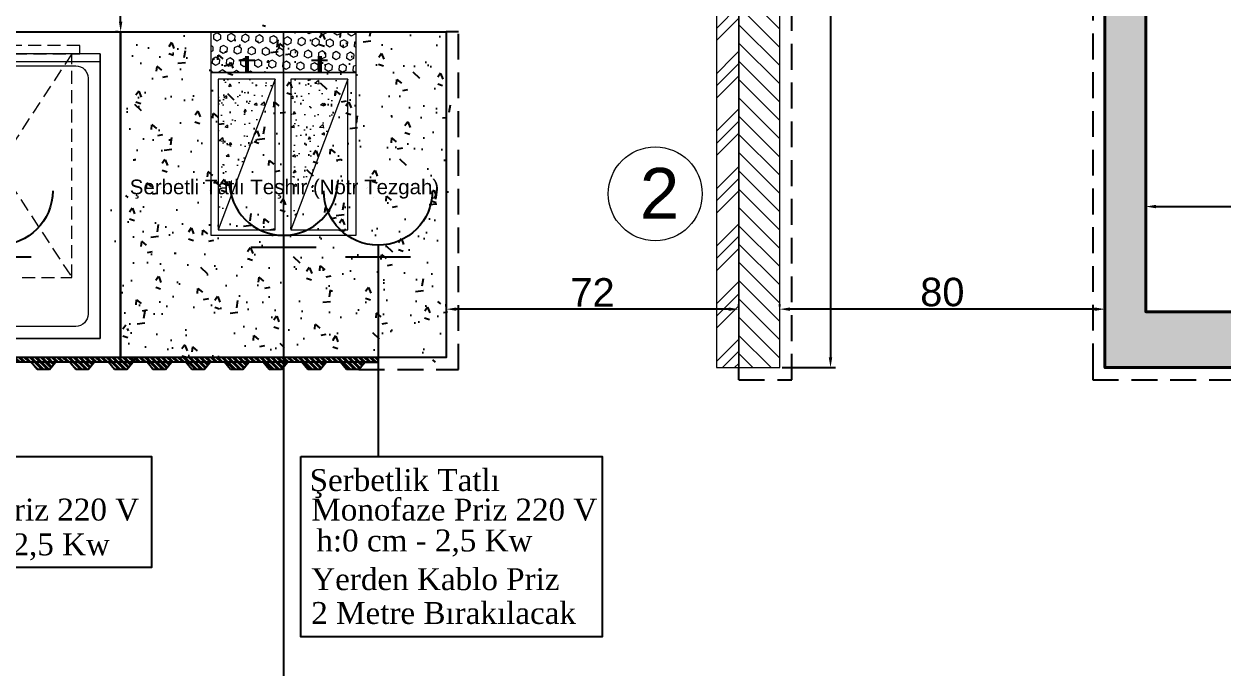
# Model space of a CAD drawing. Header units: millimetres. Extents: x 1287 to 21021, y -1522 to 4173.
# Drawn here: x 7423.9 to 7718.5, y 1875.2 to 2033.4 of the extents above; entities that cross this region are included whole.
import ezdxf
from ezdxf.enums import TextEntityAlignment as Align

# ---------------------------------------------------------------- set-up
doc = ezdxf.new("R2010")
doc.units = ezdxf.units.MM
doc.linetypes.add('DASHED2', pattern=[9.524999999999999, 6.35, -3.175])
doc.linetypes.add('HIDDEN2', pattern=[4.762499999999999, 3.175, -1.5875])
for name, color, linetype, lineweight in [('ALÇIPAN', 40, 'Continuous', 20), ('APLİK', 221, 'Continuous', 20), ('DOĞRAMA', 4, 'Continuous', 25), ('DUVAR', 7, 'Continuous', 40), ('ENDÜSTRİYEL MUTFAK', 253, 'Continuous', 9), ('LAMBRİ', 105, 'Continuous', 25), ('MERMER', 7, 'Continuous', 18), ('Sebe - End. Mutfak', 6, 'Continuous', 13), ('ÇERÇEVE', 2, 'Continuous', 9), ('ÖLÇÜ', 40, 'Continuous', 5)]:
    doc.layers.add(name, color=color, linetype=linetype, lineweight=lineweight)
doc.layers.add('HB-TOPRAKLI PRIZ 220V', color=3, linetype='Continuous')
doc.layers.add('YAZI', color=7, linetype='Continuous', lineweight=20, true_color=0xd27070)
doc.styles.add('Elk-Armatur-Yazi', font='')
doc.styles.get("Standard").update_dxf_attribs({"font": 'arial.ttf'})
doc.styles.add('style2', font='times.ttf', dxfattribs={"height": 11})
doc.styles.get('Elk-Armatur-Yazi').set_extended_font_data('Nina')
doc.dimstyles.new('ISO-25', dxfattribs={"dimtxt": 2.5, "dimasz": 2.5, "dimexe": 1.25, "dimexo": 0.625, "dimtad": 1, "dimtxsty": 'Standard', "dimcen": 2.5, "dimadec": 0, "dimazin": 0, "dimtfac": 1, "dimtmove": 0, "dimatfit": 3, "dimfxl": 1, "dimarcsym": 0})

# ---------------------------------------------------------------- blocks, each defined once
blk = doc.blocks.new('lambri')
at = {"layer": 'LAMBRİ'}
h = blk.add_hatch(dxfattribs=at)
h.set_pattern_fill('ANSI32', color=256, scale=0.1, angle=-1.272221872585407e-14)
h.set_pattern_definition([(44.99999999999999, (-115.6037225551117, -4964.37885233281), (-0.6735192090801865, 0.6735192090801868), []), (44.99999999999999, (-115.1547095603455, -4964.37885233281), (-0.6735192090801865, 0.6735192090801868), [])])
h.paths.add_polyline_path([(11473.26089599961, 2812.997519646899), (11337.16089599066, 2812.997519646899), (11337.16089599066, 2811.79751965882), (11340.46089598768, 2811.79751965882), (11341.96089598768, 2811.79751965882), (11344.96089598768, 2811.79751965882), (11346.46089598768, 2811.79751965882), (11473.26089599961, 2811.79751965882)])
h.paths.add_polyline_path([(11346.46089598768, 2811.79751965882), (11340.46089598768, 2811.79751965882), (11341.96089598768, 2809.997519646899), (11344.96089598768, 2809.997519646899)])
h.paths.add_polyline_path([(11355.96089598768, 2811.79751965882), (11349.96089598768, 2811.79751965882), (11351.46089598768, 2809.997519646899), (11354.46089598768, 2809.997519646899)])
h.paths.add_polyline_path([(11365.46089598768, 2811.79751965882), (11359.46089598768, 2811.79751965882), (11360.96089598768, 2809.997519646899), (11363.96089598768, 2809.997519646899)])
h.paths.add_polyline_path([(11374.96089598768, 2811.79751965882), (11368.96089598768, 2811.79751965882), (11370.46089598768, 2809.997519646899), (11373.46089598768, 2809.997519646899)])
h.paths.add_polyline_path([(11384.46089598768, 2811.79751965882), (11378.46089598768, 2811.79751965882), (11379.96089598768, 2809.997519646899), (11382.96089598768, 2809.997519646899)])
h.paths.add_polyline_path([(11393.96089598768, 2811.79751965882), (11387.96089598768, 2811.79751965882), (11389.46089598768, 2809.997519646899), (11392.46089598768, 2809.997519646899)])
h.paths.add_polyline_path([(11403.46089598768, 2811.79751965882), (11397.46089598768, 2811.79751965882), (11398.96089598768, 2809.997519646899), (11401.96089598768, 2809.997519646899)])
h.paths.add_polyline_path([(11412.96089598768, 2811.79751965882), (11406.96089598768, 2811.79751965882), (11408.46089598768, 2809.997519646899), (11411.46089598768, 2809.997519646899)])
h.paths.add_polyline_path([(11422.46089598768, 2811.79751965882), (11416.46089598768, 2811.79751965882), (11417.96089598768, 2809.997519646899), (11420.96089598768, 2809.997519646899)])
h.paths.add_polyline_path([(11431.96089598768, 2811.79751965882), (11425.96089598768, 2811.79751965882), (11427.46089598768, 2809.997519646899), (11430.46089598768, 2809.997519646899)])
h.paths.add_polyline_path([(11441.46089598768, 2811.79751965882), (11435.46089598768, 2811.79751965882), (11436.96089598768, 2809.997519646899), (11439.96089598768, 2809.997519646899)])
h.paths.add_polyline_path([(11450.96089598768, 2811.79751965882), (11444.96089598768, 2811.79751965882), (11446.46089598768, 2809.997519646899), (11449.46089598768, 2809.997519646899)])
h.paths.add_polyline_path([(11460.46089598768, 2811.79751965882), (11454.46089598768, 2811.79751965882), (11455.96089598768, 2809.997519646899), (11458.96089598768, 2809.997519646899)])
h.paths.add_polyline_path([(11668.3357152962, 2680.947886352555), (11668.3357152962, 2688.341883634344), (11660.91716140741, 2688.341883634344), (11660.91716140741, 2680.947886352555)], flags=9)
h.paths.add_polyline_path([(11654.3842662298, 2731.511017804161), (11658.98126486176, 2731.511017804161), (11658.98126486176, 2738.929571692959), (11654.3842662298, 2738.929571692959)], flags=9)
h.paths.add_polyline_path([(11645.77900232607, 2585.820825343148), (11697.12143518263, 2585.384862487332), (11697.23901787632, 2599.232330565468), (11645.89658501976, 2599.668293391482)], flags=9)
h.paths.add_polyline_path([(11646.2626091116, 2597.00999540569), (11668.92460251086, 2596.817566131369), (11669.04218520456, 2610.665034179703), (11646.3801918053, 2610.857463454024)], flags=9)
h.paths.add_polyline_path([(11729.65351496869, 2597.77809235932), (11807.09574362868, 2597.120508884207), (11807.21332632237, 2610.967976932541), (11729.77109766238, 2611.625560407654)], flags=9)
h.paths.add_polyline_path([(11423.34784646564, 2777.436441634909), (11451.23071576887, 2777.199680452362), (11451.34829846256, 2791.047148500696), (11423.46542915934, 2791.283909683243)], flags=9)
h.paths.add_polyline_path([(11323.23218310111, 2893.963964169041), (11503.06562730902, 2892.436948483006), (11503.188109281, 2906.861394380347), (11323.35466507309, 2908.388410066382)], flags=9)
h.paths.add_polyline_path([(11965.58708952599, 2476.662376647011), (12022.80818827682, 2476.662376647011), (12022.80818827682, 2490.821814422623), (11965.58708952599, 2490.821814422623)], flags=9)
h.paths.add_polyline_path([(11977.03555111819, 2491.860517745034), (12013.04931216174, 2491.860517745034), (12013.04931216174, 2503.919904087797), (11977.03555111819, 2503.919904087797)], flags=9)
h.paths.add_polyline_path([(11396.11445790761, 2473.402067815081), (11416.36682167881, 2473.402067815081), (11416.36682167881, 2477.536875550762), (11396.11445790761, 2477.536875550762)], flags=9)
h.paths.add_polyline_path([(11396.49808186525, 2500.267648522869), (11427.42121419542, 2500.267648522869), (11427.42121419542, 2504.385883872525), (11396.49808186525, 2504.385883872525)], flags=9)
h.paths.add_polyline_path([(11396.17676191264, 2506.003652964846), (11420.20210321479, 2506.003652964846), (11420.20210321479, 2512.082952772394), (11396.17676191264, 2512.082952772394)], flags=9)
h.paths.add_polyline_path([(11318.8371999883, 2470.166276429907), (11349.76033231848, 2470.166276429907), (11349.76033231848, 2474.284511779562), (11318.8371999883, 2474.284511779562)], flags=9)
h.paths.add_polyline_path([(11318.51588003569, 2475.902280901686), (11342.54122133785, 2475.902280901686), (11342.54122133785, 2481.981580709235), (11318.51588003569, 2481.981580709235)], flags=9)
h.paths.add_polyline_path([(11242.52972901099, 2496.008171861187), (11286.46401763194, 2496.008171861187), (11286.46401763194, 2502.087471698538), (11242.52972901099, 2502.087471698538)], flags=9)
h.paths.add_polyline_path([(11243.38366247945, 2502.450375919358), (11284.38832335406, 2502.450375919358), (11284.38832335406, 2508.502055113331), (11243.38366247945, 2508.502055113331)], flags=9)
h.paths.add_polyline_path([(11243.57562582427, 2509.615471725479), (11275.1883531236, 2509.615471725479), (11275.1883531236, 2514.548515563027), (11243.57562582427, 2514.548515563027)], flags=9)
h.paths.add_polyline_path([(11333.47125800186, 2508.919883643404), (11343.31532925599, 2508.919883643404), (11343.31532925599, 2515.711295430676), (11333.47125800186, 2515.711295430676)], flags=25)
h.paths.add_polyline_path([(11333.47125800186, 2508.919883643404), (11343.31532925599, 2508.919883643404), (11343.31532925599, 2515.711295430676), (11333.47125800186, 2515.711295430676)], flags=25)
h.paths.add_polyline_path([(11293.0805834406, 2491.611530249134), (11307.87419079476, 2491.611530249134), (11307.87419079476, 2497.63835087897), (11293.0805834406, 2497.63835087897)], flags=9)
h.paths.add_polyline_path([(11293.40972922974, 2498.790928845421), (11307.96119576925, 2498.790928845421), (11307.96119576925, 2502.842874710575), (11293.40972922974, 2502.842874710575)], flags=9)
h.paths.add_polyline_path([(11444.70192088419, 2511.790290360466), (11454.05886832112, 2511.790290360466), (11454.05886832112, 2515.9803393531), (11444.70192088419, 2515.9803393531)], flags=9)
h.paths.add_polyline_path([(11369.31134137743, 2473.705243562476), (11382.26357366377, 2473.705243562476), (11382.26357366377, 2478.621715013996), (11369.31134137743, 2478.621715013996)], flags=9)
h.paths.add_polyline_path([(11369.43241179221, 2503.203407411591), (11382.56417814129, 2503.203407411591), (11382.56417814129, 2507.393456404225), (11369.43241179221, 2507.393456404225)], flags=9)
h.paths.add_polyline_path([(11293.88088792794, 2506.833840106741), (11310.99186581605, 2506.833840106741), (11310.99186581605, 2511.023889099375), (11293.88088792794, 2511.023889099375)], flags=9)
h.paths.add_polyline_path([(11293.56601278716, 2472.333286767021), (11306.9058545255, 2472.333286767021), (11306.9058545255, 2478.41258657457), (11293.56601278716, 2478.41258657457)], flags=9)
h.paths.add_polyline_path([(11293.90390511089, 2512.977925573603), (11308.45537165039, 2512.977925573603), (11308.45537165039, 2517.029871408955), (11293.90390511089, 2517.029871408955)], flags=9)
h.paths.add_polyline_path([(11218.32936406367, 2473.128220145718), (11238.58356921607, 2473.128220145718), (11238.58356921607, 2477.318269138352), (11218.32936406367, 2477.318269138352)], flags=9)
h.paths.add_polyline_path([(11218.35238126152, 2503.522459422366), (11239.19030229979, 2503.522459422366), (11239.19030229979, 2507.57440528752), (11218.35238126152, 2507.57440528752)], flags=9)
h.paths.add_polyline_path([(11563.66293759876, 2870.483273153321), (11581.28648780518, 2870.333626692311), (11581.3335208767, 2875.872613911644), (11563.70997067028, 2876.022260372654)], flags=9)
h.paths.add_polyline_path([(11330.23702971869, 2927.2958126712), (11639.93937102192, 2924.666044120804), (11640.28931951755, 2965.878746663348), (11330.58697821432, 2968.508515213744)], flags=9)
h.paths.add_polyline_path([(11723.73760642343, 2585.102913026825), (11815.25190621846, 2584.325839703099), (11815.36948891216, 2598.173307781235), (11723.85518911713, 2598.950381104962)], flags=9)
h.paths.add_polyline_path([(11575.87255785101, 2611.255056952254), (11622.02161722117, 2610.863192473666), (11622.13919991487, 2624.710660522), (11575.99014054471, 2625.102525000588)], flags=9)
h.paths.add_polyline_path([(11352.22950373822, 2595.661529605404), (11541.29488432639, 2594.056122993246), (11541.41246703499, 2607.903591041581), (11352.34708643192, 2609.508997683541)], flags=9)
at = {"layer": 'APLİK'}
blk.add_line((11388.20147895174, 2812.988687937275), (11386.70150493936, 2812.997519646899), dxfattribs=at)
at = {"layer": 'LAMBRİ'}
for p, q in [((11337.16089599066, 2812.997519646899), (11473.26089599961, 2812.997519646899)), ((11337.16089599066, 2811.79751965882), (11337.16089599066, 2812.997519646899)), ((11337.16089599066, 2811.79751965882), (11473.26089599961, 2811.79751965882)), ((11340.46089598768, 2811.79751965882), (11337.16089599066, 2811.79751965882)), ((11341.96089598768, 2811.79751965882), (11340.46089598768, 2811.79751965882)), ((11341.96089598768, 2809.997519646899), (11340.46089598768, 2811.79751965882)), ((11341.96089598768, 2811.79751965882), (11344.96089598768, 2811.79751965882)), ((11341.96089598768, 2809.997519646899), (11344.96089598768, 2809.997519646899)), ((11344.96089598768, 2811.79751965882), (11346.46089598768, 2811.79751965882)), ((11344.96089598768, 2809.997519646899), (11346.46089598768, 2811.79751965882)), ((11351.46089598768, 2811.79751965882), (11349.96089598768, 2811.79751965882)), ((11351.46089598768, 2809.997519646899), (11349.96089598768, 2811.79751965882)), ((11351.46089598768, 2811.79751965882), (11354.46089598768, 2811.79751965882)), ((11351.46089598768, 2809.997519646899), (11354.46089598768, 2809.997519646899)), ((11354.46089598768, 2811.79751965882), (11355.96089598768, 2811.79751965882)), ((11354.46089598768, 2809.997519646899), (11355.96089598768, 2811.79751965882)), ((11360.96089598768, 2811.79751965882), (11359.46089598768, 2811.79751965882)), ((11360.96089598768, 2809.997519646899), (11359.46089598768, 2811.79751965882)), ((11360.96089598768, 2811.79751965882), (11363.96089598768, 2811.79751965882)), ((11360.96089598768, 2809.997519646899), (11363.96089598768, 2809.997519646899)), ((11363.96089598768, 2811.79751965882), (11365.46089598768, 2811.79751965882)), ((11363.96089598768, 2809.997519646899), (11365.46089598768, 2811.79751965882)), ((11370.46089598768, 2811.79751965882), (11368.96089598768, 2811.79751965882)), ((11370.46089598768, 2809.997519646899), (11368.96089598768, 2811.79751965882)), ((11370.46089598768, 2811.79751965882), (11373.46089598768, 2811.79751965882)), ((11370.46089598768, 2809.997519646899), (11373.46089598768, 2809.997519646899)), ((11373.46089598768, 2811.79751965882), (11374.96089598768, 2811.79751965882)), ((11373.46089598768, 2809.997519646899), (11374.96089598768, 2811.79751965882)), ((11379.96089598768, 2811.79751965882), (11378.46089598768, 2811.79751965882)), ((11379.96089598768, 2809.997519646899), (11378.46089598768, 2811.79751965882)), ((11379.96089598768, 2811.79751965882), (11382.96089598768, 2811.79751965882)), ((11379.96089598768, 2809.997519646899), (11382.96089598768, 2809.997519646899)), ((11382.96089598768, 2811.79751965882), (11384.46089598768, 2811.79751965882)), ((11382.96089598768, 2809.997519646899), (11384.46089598768, 2811.79751965882)), ((11389.46089598768, 2811.79751965882), (11387.96089598768, 2811.79751965882)), ((11389.46089598768, 2809.997519646899), (11387.96089598768, 2811.79751965882)), ((11389.46089598768, 2811.79751965882), (11392.46089598768, 2811.79751965882)), ((11389.46089598768, 2809.997519646899), (11392.46089598768, 2809.997519646899)), ((11392.46089598768, 2811.79751965882), (11393.96089598768, 2811.79751965882)), ((11392.46089598768, 2809.997519646899), (11393.96089598768, 2811.79751965882)), ((11398.96089598768, 2811.79751965882), (11397.46089598768, 2811.79751965882)), ((11398.96089598768, 2809.997519646899), (11397.46089598768, 2811.79751965882)), ((11398.96089598768, 2811.79751965882), (11401.96089598768, 2811.79751965882)), ((11398.96089598768, 2809.997519646899), (11401.96089598768, 2809.997519646899)), ((11401.96089598768, 2811.79751965882), (11403.46089598768, 2811.79751965882)), ((11401.96089598768, 2809.997519646899), (11403.46089598768, 2811.79751965882)), ((11408.46089598768, 2811.79751965882), (11406.96089598768, 2811.79751965882)), ((11408.46089598768, 2809.997519646899), (11406.96089598768, 2811.79751965882)), ((11408.46089598768, 2811.79751965882), (11411.46089598768, 2811.79751965882)), ((11408.46089598768, 2809.997519646899), (11411.46089598768, 2809.997519646899)), ((11411.46089598768, 2811.79751965882), (11412.96089598768, 2811.79751965882)), ((11411.46089598768, 2809.997519646899), (11412.96089598768, 2811.79751965882)), ((11417.96089598768, 2811.79751965882), (11416.46089598768, 2811.79751965882)), ((11417.96089598768, 2809.997519646899), (11416.46089598768, 2811.79751965882)), ((11417.96089598768, 2811.79751965882), (11420.96089598768, 2811.79751965882)), ((11417.96089598768, 2809.997519646899), (11420.96089598768, 2809.997519646899)), ((11420.96089598768, 2811.79751965882), (11422.46089598768, 2811.79751965882)), ((11420.96089598768, 2809.997519646899), (11422.46089598768, 2811.79751965882))]:
    blk.add_line(p, q, dxfattribs=at)
blk = doc.blocks.new('A$C2b49d9af')
at = {"color": 0, "linetype": 'HIDDEN2'}
for p, q in [((2.000005199608495, 42.99999943204421), (57.00000519960849, 6.999999432044206)), ((2.000005199608495, 6.999999432044206), (57.00000519960849, 42.99999943204421))]:
    blk.add_line(p, q, dxfattribs=at)
for points in [[(2.000005199608495, 44.99999943204421), (2.000005199608495, 4.999999432044206), (5.199608494876884e-06, 4.999999432044206), (5.199608494876884e-06, 44.99999943204421)], [(57.00000519960849, 42.99999943204421), (57.00000519960849, 6.999999432044206), (2.000005199608495, 6.999999432044206), (2.000005199608495, 42.99999943204421)]]:
    blk.add_lwpolyline(points, close=True, dxfattribs=at)
at = {"layer": 'ENDÜSTRİYEL MUTFAK', "color": 0}
for p, q in [((2.000005186750059, 49.99999943426701), (72.00000518675006, 49.99999943426701)), ((72.00000518675006, 49.99999943426701), (2.000005186750059, 49.99999943426701)), ((2.00161969776309, -5.657329893438146e-07), (2.00161969776309, 49.99999943426701)), ((2.00161969776309, 49.99999943426701), (72.00000518675006, 49.99999943426701)), ((4.000005186750059, -5.657329893438146e-07), (4.000005186750059, 49.99999943426701)), ((72.00000518675006, 49.99999943426701), (72.00000518675006, -5.657329893438146e-07)), ((72.00000518675006, -5.657329893438146e-07), (72.00000518675006, 49.99999943426701)), ((72.00000518675006, 49.99999943426701), (72.00000518675006, -5.657329893438146e-07)), ((66.00000518675006, 46.99999943426701), (8.000005186750059, 46.99999943426701)), ((5.000005186750059, 43.99999943426701), (5.000005186750059, 5.999999434267011)), ((69.00000518675006, 5.999999434267011), (69.00000518675006, 43.99999943426701)), ((8.000005186750059, 2.999999434267011), (66.00000518675006, 2.999999434267011)), ((72.00000518675006, -5.657329893438146e-07), (2.000005186750059, -5.657329893438146e-07)), ((2.000005186750059, -5.657329893438146e-07), (72.00000518675006, -5.657329893438146e-07)), ((72.00000518675006, -5.657329893438146e-07), (2.00161969776309, -5.657329893438146e-07)), ((2.00161969776309, -5.657329893438146e-07), (72.00161969776309, -5.657329893438146e-07))]:
    blk.add_line(p, q, dxfattribs=at)
for centre, start, end in [((8.000005186750059, 43.99999943426701), 90, 180), ((66.00000518675006, 43.99999943426701), 0, 90), ((8.000005186750059, 5.999999434267011), 180, 270), ((66.00000518675006, 5.999999434267011), 270, 0)]:
    blk.add_arc(centre, 3.000000000000001, start, end, dxfattribs=at)
blk = doc.blocks.new('*D193')
at = {"layer": 'Defpoints', "color": 0, "transparency": 16777216}
for p in [(7844.488310790877, 1988.54960582378), (7699.488398394804, 1962.703845251795), (7844.488310790877, 1962.703845251795)]:
    blk.add_point(p, dxfattribs=at)
at = {"layer": 'ÖLÇÜ', "color": 0, "lineweight": -2, "transparency": 16777216}
for p, q in [((7699.488398394804, 1963.328845251795), (7699.488398394804, 1989.79960582378)), ((7701.988398394804, 1988.54960582378), (7841.988310790877, 1988.54960582378)), ((7844.488310790877, 1963.328845251795), (7844.488310790877, 1989.79960582378))]:
    blk.add_line(p, q, dxfattribs=at)
at = {"layer": 'ÖLÇÜ', "color": 0, "transparency": 16777216}
for points in [[(7701.988398394804, 1988.966272490447), (7701.988398394804, 1988.132939157114), (7699.488398394804, 1988.54960582378)], [(7841.988310790877, 1988.966272490447), (7841.988310790877, 1988.132939157114), (7844.488310790877, 1988.54960582378)]]:
    blk.add_solid(points, dxfattribs=at)
at = {"layer": 'ÖLÇÜ', "color": 0, "lineweight": 0, "transparency": 16777216, "insert": (7771.988354592841, 1992.722354800588), "char_height": 7, "attachment_point": 5}
blk.add_mtext('145', dxfattribs=at)
blk = doc.blocks.new('*D196')
at = {"layer": 'Defpoints', "color": 0, "transparency": 16777216}
for p in [(7609.591773352842, 1963.332652348495), (7609.591773352842, 1963.332652348495), (7689.488310790877, 1963.332652348495)]:
    blk.add_point(p, dxfattribs=at)
at = {"layer": 'ÖLÇÜ', "color": 0, "lineweight": -2, "transparency": 16777216}
for p, q in [((7609.591773352842, 1963.957652348495), (7609.591773352842, 1964.582652348495)), ((7686.988310790877, 1963.332652348495), (7612.091773352842, 1963.332652348495)), ((7689.488310790877, 1963.957652348495), (7689.488310790877, 1964.582652348495))]:
    blk.add_line(p, q, dxfattribs=at)
at = {"layer": 'ÖLÇÜ', "color": 0, "transparency": 16777216}
for points in [[(7612.091773352842, 1963.749319015162), (7612.091773352842, 1962.915985681828), (7609.591773352842, 1963.332652348495)], [(7686.988310790877, 1963.749319015162), (7686.988310790877, 1962.915985681828), (7689.488310790877, 1963.332652348495)]]:
    blk.add_solid(points, dxfattribs=at)
at = {"layer": 'ÖLÇÜ', "color": 0, "lineweight": 0, "transparency": 16777216, "insert": (7649.54004207186, 1967.505401325303), "char_height": 7, "attachment_point": 5}
blk.add_mtext('80', dxfattribs=at)
blk = doc.blocks.new('*D197')
at = {"layer": 'Defpoints', "color": 0, "transparency": 16777216}
for p in [(7527.689092794102, 1963.332652361878), (7527.689092794102, 1963.332652361878), (7599.540042705159, 1963.332652348495)]:
    blk.add_point(p, dxfattribs=at)
at = {"layer": 'ÖLÇÜ', "color": 0, "lineweight": -2, "transparency": 16777216}
for p, q in [((7527.689092794219, 1963.957652361878), (7527.689092794335, 1964.582652361878)), ((7597.040042705159, 1963.33265234896), (7530.189092794102, 1963.332652361412)), ((7599.540042705275, 1963.957652348495), (7599.540042705392, 1964.582652348495))]:
    blk.add_line(p, q, dxfattribs=at)
at = {"layer": 'ÖLÇÜ', "color": 0, "transparency": 16777216}
for points in [[(7530.18909279418, 1963.749319028079), (7530.189092794025, 1962.915985694746), (7527.689092794102, 1963.332652361878)], [(7597.040042705237, 1963.749319015627), (7597.040042705082, 1962.915985682294), (7599.540042705159, 1963.332652348495)]]:
    blk.add_solid(points, dxfattribs=at)
at = {"layer": 'ÖLÇÜ', "color": 0, "lineweight": 0, "transparency": 16777216, "insert": (7563.614567750399, 1967.457652355186), "char_height": 7, "attachment_point": 5, "rotation": 359.9999999893279}
blk.add_mtext('72', dxfattribs=at)
blk = doc.blocks.new('*D198')
at = {"layer": 'Defpoints', "color": 0, "transparency": 16777216}
for p in [(7609.591773352842, 2173.807137902063), (7609.591773352842, 1948.974619392749), (7622.067815254195, 1948.974619392749)]:
    blk.add_point(p, dxfattribs=at)
at = {"layer": 'ÖLÇÜ', "color": 0, "lineweight": -2, "transparency": 16777216}
for p, q in [((7610.216773352842, 2173.807137902063), (7623.317815254196, 2173.807137902063)), ((7622.067815254196, 2171.307137902063), (7622.067815254195, 1951.474619392749)), ((7610.216773352842, 1948.974619392749), (7623.317815254195, 1948.974619392749))]:
    blk.add_line(p, q, dxfattribs=at)
at = {"layer": 'ÖLÇÜ', "color": 0, "transparency": 16777216}
for points in [[(7621.651148587529, 2171.307137902063), (7622.484481920863, 2171.307137902063), (7622.067815254196, 2173.807137902063)], [(7621.651148587528, 1951.474619392749), (7622.484481920862, 1951.474619392749), (7622.067815254195, 1948.974619392749)]]:
    blk.add_solid(points, dxfattribs=at)
at = {"layer": 'ÖLÇÜ', "color": 0, "lineweight": 0, "transparency": 16777216, "insert": (7617.895066277388, 2061.390878647407), "char_height": 7, "attachment_point": 5, "rotation": 90}
blk.add_mtext('225', dxfattribs=at)
blk = doc.blocks.new('*D200')
at = {"layer": 'Defpoints', "color": 0, "transparency": 16777216}
for p in [(7447.689092806797, 2103.855409858166), (7447.689092806797, 2103.855409858166), (7447.689092806797, 2031.483503479954)]:
    blk.add_point(p, dxfattribs=at)
at = {"layer": 'ÖLÇÜ', "color": 0, "lineweight": -2, "transparency": 16777216}
for p, q in [((7447.064092806797, 2103.855409858166), (7446.439092806797, 2103.855409858166)), ((7447.689092806796, 2033.983503479954), (7447.689092806797, 2101.355409858166)), ((7447.064092806797, 2031.483503479954), (7446.439092806796, 2031.483503479954))]:
    blk.add_line(p, q, dxfattribs=at)
at = {"layer": 'ÖLÇÜ', "color": 0, "transparency": 16777216}
for points in [[(7447.27242614013, 2101.355409858166), (7448.105759473464, 2101.355409858166), (7447.689092806797, 2103.855409858166)], [(7447.272426140129, 2033.983503479954), (7448.105759473463, 2033.983503479954), (7447.689092806796, 2031.483503479954)]]:
    blk.add_solid(points, dxfattribs=at)
at = {"layer": 'ÖLÇÜ', "color": 0, "lineweight": 0, "transparency": 16777216, "insert": (7443.564092806796, 2067.669456669062), "char_height": 7, "attachment_point": 5, "rotation": 90}
blk.add_mtext('72', dxfattribs=at)
blk = doc.blocks.new('HB-310')
for p, q in [((0, 16), (0, 0)), ((-8, 13.07030213763937), (8, 13.07030213763937))]:
    blk.add_line(p, q)
blk.add_arc((0, 29.31608613631397), 13.31608613632651, 180, 0)
at = {"color": 2, "style": 'Elk-Armatur-Yazi', "flags": 9}
for tag, p in [('TYPE', (-40.43133052730991, 23.52371148297971)), ('WATT', (-36.2762945882132, 6.058881315169856))]:
    blk.add_attdef(tag, text='', height=13, dxfattribs=at).set_placement(p, align=Align.RIGHT)
for tag, p in [('LINYENO', (-46.56989341616281, -11.21980703875306)), ('PANO', (-59.94526467871037, -29.35468800489616))]:
    blk.add_attdef(tag, text='', height=13, dxfattribs=at).set_placement(p, align=Align.CENTER)
blk = doc.blocks.new('TOPRAKLI PRIZ 220V')
at = {"layer": 'HB-TOPRAKLI PRIZ 220V', "color": 3}
blk.add_blockref('HB-310', (0, 0), dxfattribs=at)
blk = doc.blocks.new('A$C2DB12B37')
at = {"layer": 'Sebe - End. Mutfak'}
h = blk.add_hatch(dxfattribs=at)
h.set_pattern_fill('HEX', color=254, scale=8, style=0)
h.set_pattern_definition([(0, (-19972.7983865751, -1570.361046951647), (0, 1.732050808), [1, -2]), (120, (-19972.7983865751, -1570.361046951647), (-1.500000000373361, -0.8660254039999998), [0.9999999999999991, -1.999999999999998]), (59.99999999999999, (-19971.7983865751, -1570.361046951647), (-1.500000000373361, 0.8660254040000003), [1, -2])])
h.paths.add_polyline_path([(0.8861702500307729, 20.32434184071053), (10.87386270420211, 19.82835853364668), (11.76000711364759, 37.67278536307504), (1.77231465947625, 38.16876867013889)])
h = blk.add_hatch(dxfattribs=at)
h.set_pattern_fill('AR-CONC', color=254, style=0)
h.set_pattern_definition([(49.99999999999999, (-19972.7983865751, -1570.361046951647), (7.172601826007535, -0.6275213498259511), [0.75, -8.25]), (355, (-19972.7983865751, -1570.361046951647), (-1.38751333613, 7.521921337000117), [0.6, -6.599999999999998]), (100.4514, (-19972.2006697751, -1570.413340351647), (5.785093817140215, 6.894395420609535), [0.6374018999999997, -7.011421119999997]), (46.18419999999998, (-19972.7983865751, -1568.361046951647), (10.67241048625644, -1.655190143290178), [1.125, -12.375]), (96.63559999999998, (-19971.9090191251, -1568.498980021645), (9.346627055487033, 9.741178709004416), [0.9561028799999992, -10.51712999999998]), (351.1842000000001, (-19972.7983865751, -1568.361046951647), (9.346619451336274, 9.741186009253246), [0.9, -9.9]), (21, (-19971.7983865751, -1568.861046951646), (5.969070521184614, -4.026188906653388), [0.75, -8.25]), (326, (-19971.7983865751, -1568.861046951646), (2.433153319215815, 7.251500450468531), [0.6, -6.599999999999998]), (71.45140000000002, (-19971.3009642451, -1569.196563011646), (8.402226285814898, 3.225304967099523), [0.6374018999999996, -7.011421119999994]), (37.50000000000001, (-19972.7983865751, -1570.361046951647), (0.1215985531729067, 3.328938538313114), [0, -6.519999999999998, 0, -6.7, 0, -6.625]), (7.499999999999999, (-19972.7983865751, -1570.361046951647), (2.630695374421486, 3.944117118823602), [0, -3.819999999999998, 0, -6.37, 0, -2.524999999999999]), (327.5, (-19975.0283865751, -1570.361046951647), (5.33822436172409, -0.225548717343798), [0, -2.5, 0, -7.799999999999998, 0, -10.35]), (317.5, (-19976.0283865751, -1570.361046951647), (5.831861693423862, 1.001049823323175), [0, -3.25, 0, -5.179999999999997, 0, -7.349999999999998])])
h.paths.add_polyline_path([(50.23548212202331, 33.91527672056372), (12.5866434116997, 21.7676455208607), (13.28102004158791, 35.75041495670075)])
h = blk.add_hatch(dxfattribs=at)
h.set_pattern_fill('HEX', color=254, scale=8, style=0)
h.set_pattern_definition([(0, (-19990.6648025779, -1570.361046951647), (0, 1.732050808), [1, -2]), (120, (-19990.6648025779, -1570.361046951647), (-1.500000000373361, -0.8660254039999998), [0.9999999999999991, -1.999999999999998]), (59.99999999999999, (-19989.66480257791, -1570.361046951647), (-1.500000000373361, 0.8660254040000003), [1, -2])])
h.paths.add_polyline_path([(2.584058529464528e-05, 2.479915011282174), (9.987718294756633, 1.983931704218321), (10.87386270420211, 19.82835853364668), (0.886170250030772, 20.32434184071053)])
h = blk.add_hatch(dxfattribs=at)
h.set_pattern_fill('AR-CONC', color=254, style=0)
h.set_pattern_definition([(49.99999999999999, (-19990.6648025779, -1570.361046951647), (7.172601826007535, -0.6275213498259511), [0.75, -8.25]), (355, (-19990.6648025779, -1570.361046951647), (-1.38751333613, 7.521921337000117), [0.6, -6.599999999999998]), (100.4514, (-19990.0670857779, -1570.413340351647), (5.785093817140215, 6.894395420609535), [0.6374019, -7.011421119999997]), (46.18419999999998, (-19990.6648025779, -1568.361046951647), (10.67241048625644, -1.655190143290178), [1.125, -12.375]), (96.63559999999998, (-19989.7754351279, -1568.498980021645), (9.346627055487033, 9.741178709004416), [0.9561028799999992, -10.51712999999998]), (351.1842000000001, (-19990.6648025779, -1568.361046951647), (9.346619451336274, 9.741186009253246), [0.9, -9.9]), (21, (-19989.66480257791, -1568.861046951646), (5.969070521184614, -4.026188906653388), [0.75, -8.25]), (326, (-19989.66480257791, -1568.861046951646), (2.433153319215815, 7.251500450468531), [0.6, -6.599999999999998]), (71.45140000000002, (-19989.16738024791, -1569.196563011646), (8.402226285814898, 3.225304967099523), [0.6374018999999996, -7.011421119999994]), (37.50000000000001, (-19990.6648025779, -1570.361046951647), (0.1215985531729067, 3.328938538313114), [0, -6.519999999999998, 0, -6.7, 0, -6.625]), (7.499999999999999, (-19990.6648025779, -1570.361046951647), (2.630695374421486, 3.944117118823602), [0, -3.819999999999998, 0, -6.37, 0, -2.524999999999999]), (327.5, (-19992.8948025779, -1570.361046951647), (5.33822436172409, -0.225548717343798), [0, -2.5, 0, -7.799999999999998, 0, -10.35]), (317.5, (-19993.8948025779, -1570.361046951647), (5.831861693423862, 1.001049823323175), [0, -3.25, 0, -5.179999999999997, 0, -7.349999999999998])])
h.paths.add_polyline_path([(49.34933771257784, 16.07084989113582), (11.70049900225422, 3.923218691432339), (12.39487563214425, 17.90598812727239)])
for p, q in [((12.5866434116997, 21.7676455208607), (50.23548212202331, 33.91527672056372)), ((11.70049900225422, 3.923218691432339), (49.34933771257784, 16.07084989113582))]:
    blk.add_line(p, q, dxfattribs=at)
for points in [[(0.8861702500307729, 20.32434184071053), (1.772314659476251, 38.16876867013889), (11.76000711364759, 37.67278536307504), (10.87386270420211, 19.82835853364668)], [(10.87386270420211, 19.82835853364668), (11.76000711364759, 37.67278536307504), (51.71077693033294, 35.68885213481872), (50.82463252088746, 17.84442530539036)], [(12.5866434116997, 21.7676455208607), (13.28102004158791, 35.75041495670075), (50.23548212202331, 33.91527672056372), (49.54110549213328, 19.93250728472367)], [(2.584058529464528e-05, 2.479915011282174), (0.8861702500307729, 20.32434184071053), (10.87386270420211, 19.82835853364668), (9.987718294756633, 1.983931704218321)], [(9.987718294756633, 1.983931704218321), (10.87386270420211, 19.82835853364668), (50.82463252088746, 17.84442530539036), (49.93848811144198, -1.524037998024141e-06)], [(11.70049900225422, 3.923218691432339), (12.39487563214425, 17.90598812727239), (49.34933771257784, 16.07084989113582), (48.65496108268781, 2.088080455295767)]]:
    blk.add_lwpolyline(points, close=True, dxfattribs=at)
for points, const_width in [([(8.245409713656045, 26.97355912935063), (8.445300826013408, 30.99879733010448)], 0.5), ([(11.31693490892394, 28.75057194836018), (7.291696708171003, 28.95046306071572)], 1), ([(7.359265304212386, 9.129132299922276), (7.55915641656793, 13.15437050067612)], 0.5), ([(10.43079049947846, 10.90614511893182), (6.405552298725524, 11.10603623128736)], 1)]:
    blk.add_lwpolyline(points, dxfattribs=dict(at, const_width=const_width))
blk = doc.blocks.new('A$C5e84fb6b')
at = {"rotation": 2.842941437163412}
blk.add_blockref('A$C2DB12B37', (0.1229770494137483, -2.476863538824546), dxfattribs=at)

msp = doc.modelspace()

# ---------------------------------------------------------------- hatches: boundary and pattern name
h = msp.add_hatch(color=256)
h.dxf.hatch_style = 1
h.paths.add_polyline_path([(10598.77506125794, 584.5301125085289), (10598.77506125794, 4059.675286723527), (5942.637650619914, 4059.675286723527), (5942.637650619914, 584.5301125085289)])
h.paths.add_polyline_path([(5962.637650619914, 604.5301125085289), (5962.637650619914, 4039.675286723527), (10578.77506125794, 4039.675286723527), (10578.77506125794, 604.5301125085289)], flags=16)
h.paths.add_polyline_path([(6519.89250709527, 778.2702798628097), (6520.666568353723, 3865.935119369248), (6536.056568353726, 3865.935119369248), (6535.282507095269, 778.2702798628097)], flags=0)
h.paths.add_polyline_path([(6015.637649033714, 1487.424026553206), (6015.635230098405, 1502.884857163227), (6468.35751293929, 1502.884857163227), (6468.35751293929, 1487.494857163228)], flags=0)
h.paths.add_polyline_path([(6080.277721340261, 1558.408125258466), (6080.277721340257, 1881.291983526181), (6183.600555985939, 1881.291983526181), (6183.600555985942, 1558.408125258466)], flags=0)
h.paths.add_polyline_path([(6071.667485119795, 1891.799660691543), (6037.2265402379, 1891.799660691543), (6054.447012678831, 1921.935487463193)], flags=0)
h.paths.add_polyline_path([(6015.635230098405, 1969.703165007252), (6015.637649033714, 1985.163995617274), (6468.35751293929, 1985.093165007252), (6468.35751293929, 1969.703165007252)], flags=0)
h.paths.add_polyline_path([(6015.520725574383, 2302.177767552374), (6015.523144509692, 2317.638598162398), (6468.243008415264, 2317.567767552376), (6468.243008415264, 2302.177767552374)], flags=0)
h.paths.add_polyline_path([(6015.555957857638, 2537.897900370436), (6015.558376792947, 2553.358730980458), (6468.278240698519, 2553.287900370435), (6468.278240698519, 2537.897900370436)], flags=0)
h.paths.add_polyline_path([(6015.591190140889, 2763.088033188496), (6015.593609076198, 2778.548863798521), (6468.313472981774, 2778.478033188497), (6468.313472981774, 2763.088033188496)], flags=0)
h.paths.add_polyline_path([(6015.635230098405, 2988.278164628546), (6015.637649033714, 3003.73899523857), (6468.35751293929, 3003.668164628547), (6468.35751293929, 2988.278164628546)], flags=0)
h.paths.add_polyline_path([(6015.635230098405, 3269.753164628546), (6015.637649033714, 3285.213995238569), (6468.35751293929, 3285.143164628547), (6468.35751293929, 3269.753164628546)], flags=0)
h.paths.add_polyline_path([(6015.635230098405, 3569.858164628547), (6015.637649033714, 3585.318995238569), (6468.35751293929, 3585.248164628547), (6468.35751293929, 3569.858164628547)], flags=0)
h.paths.add_polyline_path([(6011.197630718226, 802.8585395012942), (6502.294663460381, 802.8585395012942), (6502.294663460381, 1366.204384941043), (6011.197630718226, 1366.204384941043)], flags=8)
h.paths.add_polyline_path([(6032.866089196434, 1386.230974358836), (6154.175468459734, 1386.230974358836), (6154.175468459734, 1444.648036555659), (6032.866089196434, 1444.648036555659)], flags=8)
h.paths.add_polyline_path([(6083.24901673775, 2022.590113966406), (6419.744344159305, 2022.590113966406), (6419.744344159305, 2188.638354561412), (6083.24901673775, 2188.638354561412)], flags=8)
h.paths.add_polyline_path([(6032.989399808515, 3510.142453663219), (6274.583226547942, 3510.142453663219), (6274.583226547942, 3568.559515860042), (6032.989399808515, 3568.559515860042)], flags=8)
h.paths.add_polyline_path([(6192.210792206406, 1890.768511358234), (6318.90426802193, 1890.768511358234), (6318.90426802193, 1916.599220019651), (6192.210792206406, 1916.599220019651)], flags=8)
h.paths.add_polyline_path([(6096.728438663099, 1889.902219746659), (6173.400542150163, 1889.902219746659), (6173.400542150163, 1915.732928408076), (6096.728438663099, 1915.732928408076)], flags=8)
h.paths.add_polyline_path([(6219.686280168065, 3657.172906161001), (6505.427593264928, 3657.172906161001), (6505.427593264928, 3704.63763600695), (6219.686280168065, 3704.63763600695)], flags=8)
h = msp.add_hatch(color=256)
h.dxf.hatch_style = 1
h.paths.add_polyline_path([(7599.540042705159, 2173.812614340779), (7609.540041721682, 2173.807173092362), (7689.488310761075, 2173.752788503167), (7689.488310790877, 2163.904591639039), (7689.488310790877, 2158.704546083209), (7699.488398394804, 2158.704546083209), (7699.488398394804, 2173.701682139632), (7844.488310790877, 2173.764372874495), (7844.488310790877, 1962.703845251795), (7699.488398394804, 1962.703845251795), (7699.488398394804, 2078.703845251795), (7689.488310790877, 2078.703845221993), (7689.488310790877, 1948.967993159291), (7844.488310790877, 1948.967993159291), (7844.488310790877, 1223.703845251795), (7822.488310790877, 1223.703845251795), (7822.488310790877, 1208.703845251795), (7859.488310790877, 1208.703845251795), (7859.488310790877, 1962.703845251795), (7859.488310790877, 2188.770859528777), (7704.488310790877, 2188.703845251795), (7069.707124776463, 2188.429397512671), (7069.699322334747, 2174.090032566783)])
at = {"layer": 'ALÇIPAN'}
h = msp.add_hatch(dxfattribs=at)
h.set_pattern_fill('ANSI31', color=256, angle=89.99999999999999)
h.set_pattern_definition([(135, (4749.356609334543, -1537.475459391451), (-2.245064030267289, -2.245064030267288), [])])
h.paths.add_polyline_path([(7609.591773352842, 2173.812614340779), (7599.540042705159, 2173.812614340779), (7599.540042705159, 1948.974619392749), (7609.591773352842, 1948.974619392749)])
at = {"layer": 'MERMER', "lineweight": -2}
h = msp.add_hatch(dxfattribs=at)
h.set_pattern_fill('AR-CONC', color=21, scale=2, angle=1350)
h.set_pattern_definition([(319.9999999999998, (-127330231.1037664, -141996092.0647498), (-1.255042699651941, -14.34520365201507), [1.5, -16.5]), (265, (-127330231.1037664, -141996092.0647498), (15.04384267400024, 2.77502667225996), [1.2, -13.2]), (10.45144445999996, (-127330231.2083533, -141996093.2601835), (13.78879981937256, -11.57017693454227), [1.27480384, -14.02284224]), (316.1841999999998, (-127330227.1037664, -141996092.0647498), (-3.310385615861589, -21.34482661343144), [2.249999999999993, -24.74999999999995]), (6.635635490000017, (-127330227.3796325, -141996093.8434848), (19.48237201549096, -18.69323891348462), [1.912206839999996, -21.03427519999994]), (261.1841639899999, (-127330227.1037664, -141996092.0647498), (19.48237200539975, -18.69323890109551), [1.8, -19.80000002]), (290.9999999999997, (-127330228.1037664, -141996094.0647498), (-8.052377813306807, -11.93814104236921), [1.5, -16.49999999999999]), (236, (-127330228.1037664, -141996094.0647498), (14.50300090093705, -4.866306638431674), [1.2, -13.2]), (341.4514447399999, (-127330228.7747979, -141996095.0595949), (6.450623056127032, -16.80444753459944), [1.2748038, -14.02284224]), (307.4999999999999, (-127330231.1037664, -141996092.0647498), (6.657877076626229, -0.2431971063458313), [0, -13.04, 0, -13.4, 0, -13.25]), (277.4999999999998, (-127330231.1037664, -141996092.0647498), (7.888234237647191, -5.261390748842994), [0, -7.64, 0, -12.74, 0, -5.05]), (237.5, (-127330231.1037664, -141996087.6047499), (-0.4510974346876239, -10.67644872344818), [0, -5, 0, -15.6, 0, -20.7]), (227.5, (-127330231.1037664, -141996085.6047499), (2.002099646646323, -11.66372338684773), [0, -6.499999999999988, 0, -10.35999999999997, 0, -14.69999999999997])])
h.paths.add_polyline_path([(7447.689092806797, 2031.483503479954), (7527.689092806797, 2031.483503479954), (7527.689092806797, 1951.898436446187), (7447.689092806797, 1951.898436446187)])
at = {"layer": 'ÇERÇEVE'}
h = msp.add_hatch(dxfattribs=at)
h.set_pattern_fill('GOST_GROUND', color=256, angle=-180)
h.set_pattern_definition([(225, (4125.341502849667, 5433.726060598307), (-14.14213562373095, 4.872097029838537e-15), [20]), (225, (4122.341502849667, 5433.726060598307), (-14.14213562373095, 4.872097029838537e-15), [20]), (225, (4119.341502849667, 5433.726060598307), (-14.14213562373095, 4.872097029838537e-15), [20])])
h.paths.add_polyline_path([(7594.040042705159, 2091.974619392749), (7594.040042705159, 1948.974619392749), (7599.540042705159, 1948.974619392749), (7599.540042705159, 2091.974619392749)])

# ---------------------------------------------------------------- linework, layer by layer
for p, q in [((7487.689092806799, 1965.483503479968), (7487.689092806799, 1862.878504296103)), ((7510.934892528643, 1963.074096872598), (7510.934892528643, 1927.110020270385))]:
    msp.add_line(p, q)
msp.add_lwpolyline([(7599.540042705159, 1945.974619392749), (7599.540042705159, 1948.974619392749)])
for points in [[(7380.126873861314, 1927.110020270385), (7455.251311755703, 1927.110020270385), (7455.251311755703, 1899.845501833347), (7380.126873861314, 1899.845501833347)], [(7491.956361373355, 1927.110020270385), (7565.945162856293, 1927.110020270385), (7565.945162856293, 1882.830135322299), (7491.956361373355, 1882.830135322299)]]:
    msp.add_lwpolyline(points, close=True)
at = {"layer": 'ALÇIPAN'}
msp.add_lwpolyline([(7609.591773352842, 2173.812614340779), (7599.540042705159, 2173.812614340779), (7599.540042705159, 1948.974619392749), (7609.591773352842, 1948.974619392749)], close=True, dxfattribs=at)
at = {"layer": 'DOĞRAMA'}
for centre, radius, start, end in [((8011.822368852119, 2098.212168056962), 945.165304739085, 175.3983166566121, 241.3384556265465), ((8015.04212173007, 2097.219158191678), 937.6783739084807, 175.3009768130329, 240.7230866219692)]:
    msp.add_arc(centre, radius, start, end, dxfattribs=at)
at = {"layer": 'DUVAR'}
msp.add_lwpolyline([(7844.488310790877, 1962.703845251795), (7699.488398394804, 1962.703845251795), (7699.488398394804, 2078.703845251795), (7689.488310790877, 2078.703845221993), (7689.488310790877, 1948.967993159291), (7844.488310790877, 1948.967993159291)], dxfattribs=at)
at = {"layer": 'LAMBRİ', "linetype": 'DASHED2'}
for points in [[(7599.540042705159, 1945.974619392749), (7612.591773352842, 1945.974619392749), (7612.591773352842, 2170.805096466244), (7686.488310761075, 2170.754828550776), (7686.488310761075, 2158.704546083209)], [(7506.189092836599, 1948.483503509757), (7530.686710796575, 1948.483503509757), (7530.686710751872, 2031.483503479954), (7527.689092806797, 2031.483503479954)]]:
    msp.add_lwpolyline(points, dxfattribs=at)
at = {"layer": 'LAMBRİ', "linetype": 'DASHED2', "elevation": -8.29307496753927e-06}
msp.add_lwpolyline([(7689.488310792538, 2078.703845221993), (7686.488310792538, 2078.703845221993), (7686.488310792538, 1948.967993159291), (7686.488310792538, 1945.967993159291), (7841.488310792538, 1945.967993159291), (7841.488310792538, 1226.967993159291), (7822.488310790877, 1226.967993159291), (7822.488310790877, 1223.703845251795)], dxfattribs=at)
at = {"layer": 'MERMER', "color": 21, "lineweight": -2}
msp.add_lwpolyline([(7387.689092806797, 2031.483503479954), (7447.689092806797, 2031.483503479954), (7447.689092806797, 1951.483503479954), (7387.689092806797, 1951.483503479954), (7387.689092806797, 2031.483503479954)], dxfattribs=at)
msp.add_lwpolyline([(7447.689092806797, 2031.483503479954), (7527.689092806797, 2031.483503479954), (7527.689092791896, 1951.483503509757), (7447.689092791896, 1951.483503509757)], close=True, dxfattribs=at)
at = {"layer": 'ÇERÇEVE'}
msp.add_lwpolyline([(7594.040042705159, 2091.974619392749), (7594.040042705159, 1948.974619392749), (7599.540042705159, 1948.974619392749), (7599.540042705159, 2091.974619392749)], close=True, dxfattribs=at)
msp.add_circle((7579.014384701521, 1991.682506295727), 11.52502831862512, dxfattribs=at)

# ---------------------------------------------------------------- block references
at = {"layer": 'ENDÜSTRİYEL MUTFAK', "color": 0, "xscale": -1, "rotation": 90}
msp.add_blockref('A$C5e84fb6b', (7505.555509396943, 2031.483506693297), dxfattribs=at)
at = {"layer": 'ENDÜSTRİYEL MUTFAK', "color": 0, "lineweight": -2, "xscale": -1, "rotation": 90}
msp.add_blockref('A$C2b49d9af', (7442.689092240553, 2028.113750119206), dxfattribs=at)
at = {"layer": 'HB-TOPRAKLI PRIZ 220V'}
msp.add_blockref('TOPRAKLI PRIZ 220V', (7487.689092806799, 1965.483503479968), dxfattribs=at)
at = {"layer": 'HB-TOPRAKLI PRIZ 220V', "xscale": -1}
for p in [(7417.689092808509, 1963.074096872598), (7510.934892528643, 1963.074096872598)]:
    msp.add_blockref('TOPRAKLI PRIZ 220V', p, dxfattribs=at)
at = {"layer": 'LAMBRİ', "xscale": -1}
msp.add_blockref('lambri', (18848.14998882196, -861.5140161323579), dxfattribs=at)

# ---------------------------------------------------------------- texts
at = {"layer": 'YAZI', "color": 1, "style": 'style2'}
msp.add_text('Şerbetlik Tatlı', height=5.384976629760001, dxfattribs=at).set_placement((7494.109071849685, 1918.647803191363))
at = {"layer": 'YAZI', "color": 0, "style": 'style2'}
for s, p in [('Monofaze Priz 220 V ', (7381.989013261336, 1911.393874671041)), ('Monofaze Priz 220 V ', (7494.531503388003, 1911.393874671041)), ('h:0 cm - 2,5 Kw ', (7495.760669154941, 1903.806361858532)), ('h: 110 cm - 2,5 Kw ', (7381.810567378052, 1902.847972559591)), ('Yerden Kablo Priz ', (7494.518349883871, 1894.297750966847)), ('2 Metre Bırakılacak', (7494.518349883871, 1885.982882987556))]:
    msp.add_text(s, height=5.384976629760001, dxfattribs=at).set_placement(p)
at = {"layer": 'YAZI', "insert": (7449.934592238884, 1995.180109668967), "char_height": 3.6, "attachment_point": 1}
msp.add_mtext_dynamic_manual_height_columns('Şerbetli Tatlı Teşhir (Nötr Tezgah)', width=108.9753202497959, gutter_width=1, heights=[0], dxfattribs=at)
at = {"layer": 'ÇERÇEVE', "insert": (7575.233190862928, 1998.043183993865), "char_height": 12.5, "attachment_point": 1}
msp.add_mtext_dynamic_manual_height_columns('2', width=57.12365260434672, gutter_width=12.5, heights=[0], dxfattribs=at)

# ---------------------------------------------------------------- dimensions: what is measured, and where the dimension line sits
at = {"layer": 'ÖLÇÜ', "lineweight": 0}
dim = msp.add_linear_dim(base=(7622.067815254195, 1948.974619392749), p1=(7609.591773352842, 2173.807137902063), p2=(7609.591773352842, 1948.974619392749), angle=270, text='225', dimstyle='ISO-25', override={"dimtxt": 7}, dxfattribs=at)
dim.commit()
dim.dimension.update_dxf_attribs({"geometry": '*D198', "text_midpoint": (7622.067815254195, 2061.390878647407), "dimtype": 161})
dim = msp.add_linear_dim(base=(7447.689092806797, 2103.855409858166), p1=(7447.689092806797, 2031.483503479954), p2=(7447.689092806797, 2103.855409858166), angle=90, text='72', dimstyle='ISO-25', override={"dimtxt": 7}, dxfattribs=at)
dim.commit()
dim.dimension.update_dxf_attribs({"geometry": '*D200', "text_midpoint": (7443.564092806796, 2067.669456669062)})
dim = msp.add_aligned_dim(p1=(7699.488398394804, 1962.703845251795), p2=(7844.488310790877, 1962.703845251795), distance=25.84576057198501, dimstyle='ISO-25', override={"dimtxt": 7}, dxfattribs=at)
dim.commit()
dim.dimension.update_dxf_attribs({"geometry": '*D193', "text_midpoint": (7771.988354592841, 1992.722354800588)})
for p1, p2, text, picture, middle in [((7599.540042705159, 1963.332652348495), (7527.689092794102, 1963.332652361878), '72', '*D197', (7563.614567750399, 1967.457652355186)), ((7689.488310790877, 1963.332652348495), (7609.591773352842, 1963.332652348495), '80', '*D196', (7649.54004207186, 1967.505401325303))]:
    dim = msp.add_aligned_dim(p1=p1, p2=p2, distance=0, text=text, dimstyle='ISO-25', override={"dimtxt": 7}, dxfattribs=at)
    dim.commit()
    dim.dimension.update_dxf_attribs({"geometry": picture, "text_midpoint": middle})

doc.saveas('drawing.dxf')
